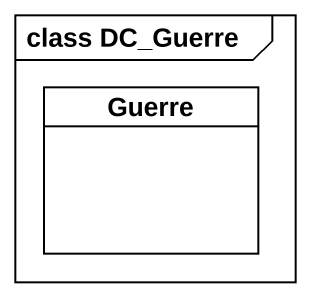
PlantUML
@startuml
mainframe class DC_Guerre
hide circle
hide empty members
class Guerre
@enduml
